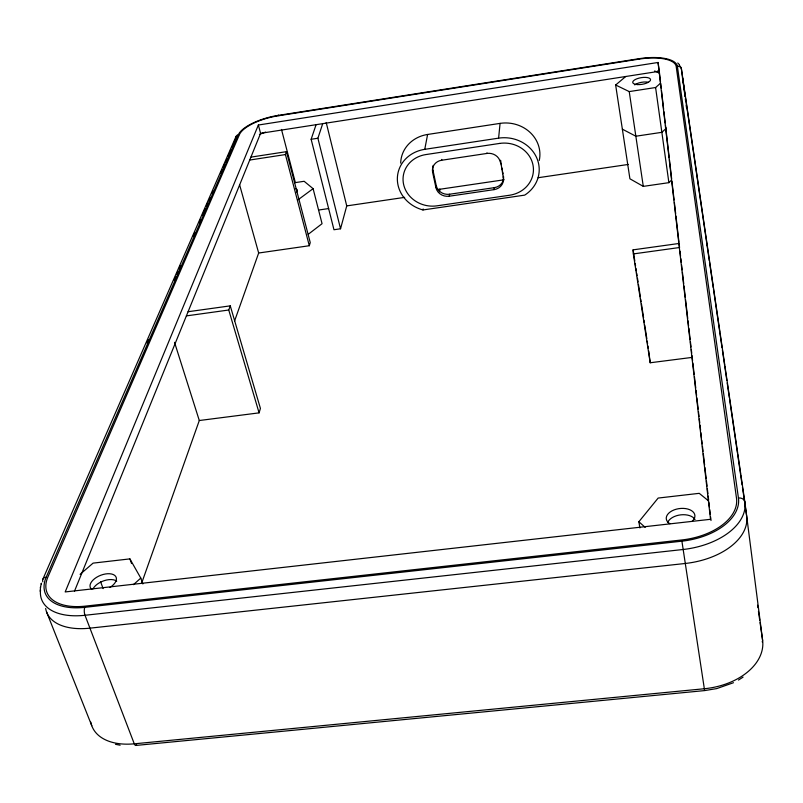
<?xml version="1.0" encoding="UTF-8"?>
<svg xmlns="http://www.w3.org/2000/svg" width="803" height="803" viewBox="0 0 803 803"><rect width="100%" height="100%" fill="white"/><g stroke="black" fill="none" stroke-linecap="round" stroke-linejoin="round"><path stroke-width="1.2" d="M40.15 591.259L40.582 586.822M433.198 165.428A11.443 10.409 9.7 0 0 432.968 170.356L432.626 172.284L435.939 187.671A11.413 10.329 9.1 0 0 449.268 196.203L494.036 189.638A11.463 10.409 5.2 0 0 503.31 177.714L503.441 176.258M503.31 177.714L500.49 160.259L500.67 161.232M427.608 134.462L424.757 149.338A34.288 31.046 10.6 0 0 397.365 178.136A34.288 31.046 10.6 0 0 422.97 209.954L524.69 195.129A34.539 31.478 4 0 0 536.524 157.408A34.539 31.478 4 0 0 498.603 138.146L500.078 123.381L427.608 134.462A33.646 30.634 10.7 0 0 400.687 163.129M494.036 189.638L494.236 187.671A11.443 10.399 5.2 0 0 503.611 176.7M500.309 162.186A11.523 10.519 5.5 0 0 486.909 153.443L486.979 152.851M449.268 196.203L449.57 194.236A11.383 10.309 9.1 0 1 436.27 185.714L432.968 170.356M439.301 191.867L439.813 189.056L440.215 189.829M432.626 172.284A11.473 10.429 9.7 0 1 441.64 160.249L441.78 159.416M435.939 187.671L436.27 185.714M422.97 209.954L423.151 208.961M41.204 584.022L41.395 583.189L40.391 587.696M316.081 124.696L311.142 139.28L333.968 229.738L340.542 228.785L346.735 205.899L326.199 122.488M141.93 582.376L199.295 420.521L259.088 412.862L260.423 408.416L230.27 305.853L188.083 311.725M234.546 321.08L258.666 253.015L309.306 245.728L310.249 242.576L286.49 151.657L250.917 157.117M340.542 228.785L317.898 138.236L322.716 123.662M259.088 412.862L228.755 310.008L230.27 305.853M309.306 245.728L285.426 154.567L286.49 151.657M74.458 591.249L260.594 133.328L258.365 125.027L658.069 62.473L659.303 71.497M258.365 125.027L65.184 591.941L710.535 519.3L658.069 62.473M42.83 581.864A5.46 4.085 18.8 0 1 46.253 577.076L238.33 134.784A35.784 12.898 -14.2 0 1 278.109 115.411L639.158 58.679A37.38 13.731 -9.4 0 1 677.401 66.358A3.644 3.363 -16.5 0 1 681.436 69.138L744.853 501.955L762.559 639.921A5.561 4.216 -3.5 0 1 762.188 641.898M42.75 579.465L235.952 136.63M146.859 342.931L148.354 339.488M174.231 280.046L175.676 276.724M176.64 274.516L178.085 271.203M179.049 268.985L180.494 265.673M193.423 235.982L194.848 232.689M199.144 222.822L200.579 219.53M202.486 215.144L205.357 208.549M206.311 206.361L207.746 203.059M208.71 200.87L210.135 197.568M212.062 193.162L213.016 190.953M220.725 173.267L222.18 169.915M223.154 167.686L224.609 164.344M225.583 162.106L227.038 158.763M228.002 156.535L230.963 149.739M231.947 147.481L233.422 144.088M234.406 141.82L235.891 138.427M639.891 527.922L638.857 521.759L658.149 498.061L699.242 493.333L708.758 501.062M625.758 76.496L615.64 85.008L629.913 178.798L643.283 186.376L668.889 182.662L671.579 180.073M666.44 128.129L661.863 132.324L635.846 136.219L622.355 129.163M133.459 584.654L140.786 578.09L129.895 558.888L93.098 563.124L80.109 574.326M615.64 85.008L629.231 91.592L655.599 87.527L660.648 83.121L661.22 88.099M308.232 234.315L322.063 223.696L313.1 188.665L304.146 181.287L294.691 182.703M298.023 199.827L313.1 188.665M738.479 680.061L743.086 677.11M733.49 682.711L716.738 688.593L704.663 690.59L135.697 745.455M260.594 133.328L659.283 71.276L660.498 81.886M311.142 139.28L317.898 138.236M249.733 160.038L285.426 154.567M424.757 149.338L498.603 138.146M441.64 160.249L486.909 153.443M504.184 179.772L439.723 189.277A28.015 25.505 10.7 0 1 437.725 189.508M319.363 209.924L328.668 208.559M346.735 205.899L404.672 197.367M538.1 177.724L628.368 164.434M449.57 194.236L494.236 187.671M633.346 253.919L633.085 249.853L679.107 243.46L679.569 247.515L633.346 253.919L650.199 362.765L692.076 357.405M186.386 315.89L228.755 310.008M46.253 577.076A57.716 30.986 -21.6 0 0 84.777 607.339L681.908 541.182A59.844 35.412 -7.3 0 0 738.439 497.98L677.401 66.358M115.481 744.311L120.139 745.204M654.626 70.965L659.494 73.173M677.762 62.995L679.428 64.652M638.857 521.759L645.221 527.39M46.524 611.836L91.773 725.711M100.546 581.663L103.135 588.609M129.895 558.888L131.562 563.525M140.786 578.09L142.884 583.962M174.522 342.319L199.295 420.521M239.585 184.74L258.666 253.015M281.482 129.444L295.273 182.291M704.572 690.249L681.908 541.182M501.052 163.18L501.423 165.127M501.985 168.038L502.357 169.975M502.738 171.912L503.11 173.839M639.278 59.091L639.158 58.679M633.085 249.853L634.802 260.955M635.183 263.424L635.564 265.883M635.946 268.353L636.327 270.822M636.719 273.281L637.1 275.75M637.482 278.219L638.054 281.913M638.435 284.382L640.342 296.719M640.724 299.178L641.105 301.647M641.487 304.116L643.584 317.677M643.966 320.146L644.347 322.615M644.729 325.074L646.827 338.645M647.208 341.114L647.589 343.574M647.971 346.043L648.352 348.512M648.734 350.971L650.199 362.765M629.231 91.592L643.283 186.376M685.27 96.38L682.741 79.126A40.833 15.287 -9.4 0 0 682.379 77.791M685.431 97.494L706.991 244.835M707.021 245.086L709.31 260.744M709.491 261.929L713.305 288.016M713.476 289.17L719.749 332.071M719.92 333.235L722.027 347.669M722.389 350.108L724.567 365.004M724.738 366.198L726.835 380.481M727.187 382.911L729.345 397.676M729.525 398.9L737.445 453.053M737.626 454.247L740.517 474.021M740.697 475.225L742.102 484.871M742.454 487.291L746.629 515.787A65.204 39.206 -7.1 0 1 685.1 563.495L89.946 628.157A62.915 34.338 -21.8 0 1 45.661 608.453M757.54 605.201L757.902 607.68M758.444 611.394L759.698 620.077M760.05 622.556L762.559 639.921A62.293 41.425 -6 0 1 704.321 688.743L134.282 743.819A60.275 36.446 -23.4 0 1 90.809 722.138M655.599 87.527L668.889 182.662M685.009 96.43L681.436 69.138A40.963 15.116 -9.4 0 0 679.268 65.274M685.33 98.91L685.652 101.379M686.143 105.083L686.465 107.562M661.501 90.578L663.649 109.228M663.93 111.707L665.225 122.899M665.506 125.378L669.23 157.699M669.511 160.188L671.659 178.828M671.95 181.317L674.098 199.957M674.379 202.446L675.664 213.628M675.955 216.117L678.957 242.215M680 251.239L680.573 256.207M680.854 258.696L681.285 262.43M681.576 264.91L682.149 269.878M682.43 272.368L683.724 283.559M684.005 286.039L685.29 297.23M685.581 299.71L687.729 318.359M688.01 320.839L688.583 325.817M688.874 328.297L690.158 339.488M690.45 341.968L691.022 346.946M691.303 349.425L691.734 353.159M692.015 355.639L692.587 360.617M692.879 363.097L694.163 374.288M694.454 376.768L695.739 387.959M696.03 390.439L696.602 395.417M696.884 397.897L698.168 409.088M698.459 411.568L699.032 416.546M699.313 419.025L699.744 422.759M700.035 425.239L700.607 430.217M700.889 432.697L701.461 437.675M701.752 440.154L702.183 443.888M702.464 446.368L703.037 451.346M703.328 453.825L704.612 465.017M704.893 467.497L706.188 478.688M706.469 481.168L707.041 486.146M707.333 488.625L707.905 493.604M708.186 496.083L708.617 499.817M708.898 502.276L709.461 507.145M709.742 509.574L710.304 514.442M710.585 516.871L711.006 520.525M657.306 71.116A36.025 13.48 -9.4 0 1 659.434 71.216M259.429 134.482A34.499 12.657 -14.2 0 1 265.612 132.093M634.711 84.887A9.004 3.373 -9.4 0 1 648.352 82.237M500.078 123.381A33.897 31.046 3.9 0 1 539.265 160.439M667.634 522.572A14.374 8.642 -7.2 0 1 680.773 514.853A14.374 8.642 -7.2 0 1 695.037 519.491M669.893 523.737A14.404 8.612 -7.2 0 1 670.284 511.912A14.404 8.612 -7.2 0 1 689.777 509.724A14.404 8.612 -7.2 0 1 692.226 521.217M93.018 588.86A13.872 7.568 -21.8 0 1 104.149 580.669A13.872 7.568 -21.8 0 1 116.716 581.141M91.803 589.452A13.902 7.538 -21.7 0 1 96.541 577.337A13.902 7.538 -21.7 0 1 114.598 575.309A13.902 7.538 -21.7 0 1 109.971 587.405M295.805 188.795A8.482 3.342 -14.3 0 1 296.678 192.078M738.439 497.98A5.842 4.667 -4.8 0 1 744.853 501.955A65.535 38.935 -7.3 0 1 682.951 549.513L85.008 615.279A63.206 34.077 -21.6 0 1 40.541 590.024M84.777 607.339A5.641 2.138 85.9 0 0 85.008 615.279L134.282 743.819A5.45 1.907 87.3 0 0 136.59 744.793M235.821 138.146A3.483 3.092 25.8 0 1 238.33 134.784M278.109 115.411A3.423 0.793 80.5 0 1 278.912 115.702M239.424 134.613L47.949 576.885A55.859 29.992 -21.6 0 0 85.248 606.135L681.797 539.967A57.906 34.268 -7.3 0 0 736.502 498.201L676.206 66.549A36.175 13.29 -9.4 0 0 639.198 59.101L277.928 115.853A34.629 12.477 -14.2 0 0 239.424 134.613M499.617 143.426L425.891 154.567A28.567 25.867 10.6 0 0 403.588 184.339A28.567 25.867 10.6 0 0 437.003 205.829L509.584 195.239A28.778 26.228 4 0 0 533.011 165.107A28.778 26.228 4 0 0 499.617 143.426M637.482 84.586A9.014 3.353 -9.4 0 0 650.55 79.597A9.014 3.353 -9.4 0 0 636.889 78.794A9.014 3.353 -9.4 0 0 637.482 84.586"/></g></svg>
